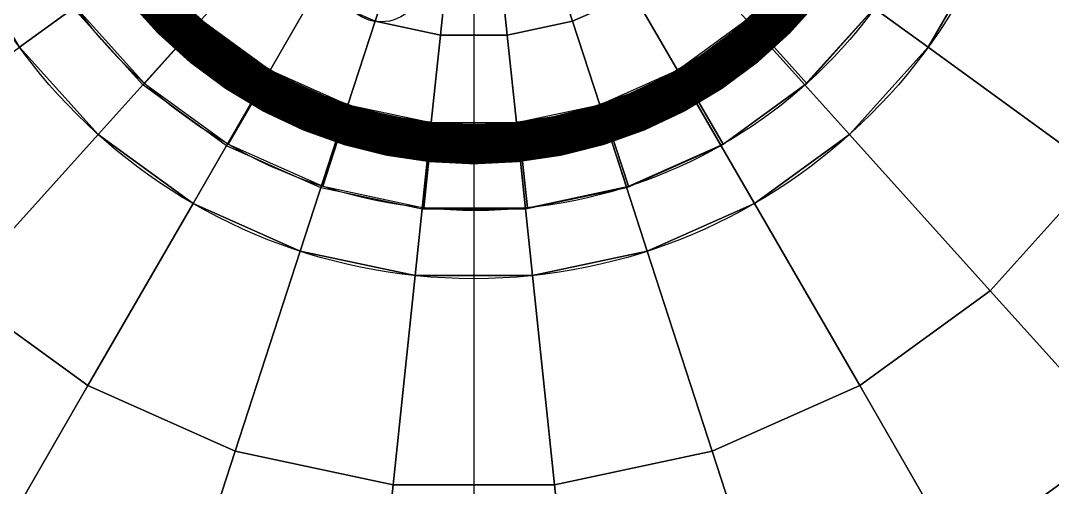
# Model space of a CAD drawing. Extents: x -180 to 300, y -124 to 240.
# Drawn here: x 57.13 to 64.8, y 47.69 to 51.16 of the extents above; entities that cross this region are included whole.
import ezdxf

# ---------------------------------------------------------------- set-up
doc = ezdxf.new("R2010")
doc.units = 0
doc.header["$MEASUREMENT"] = 0
for name, color, linetype in [('DOME', 254, 'CONTINUOUS'), ('GROUNDS', 3, 'CONTINUOUS'), ('STATUE', 130, 'CONTINUOUS'), ('TOP2', 130, 'CONTINUOUS')]:
    doc.layers.add(name, color=color, linetype=linetype)

msp = doc.modelspace()

# ---------------------------------------------------------------- linework, layer by layer
at = {"layer": 'DOME'}
for points, const_width, elevation in [([(60.18216490273075, 70.9275137303428, 437.2563035401743), (60.34235563532658, 70.92968857354123, 437.2563035401743)], 0.7, 29.25), ([(60.18216490273075, 70.9275137303428, 437.2563035401743), (60.34235563532658, 70.92968857354123, 437.2563035401743)], 0.4, 27.5), ([(60.18216490273075, 70.9275137303428, 437.2563035401743), (60.34235563532658, 70.92968857354123, 437.2563035401743)], 0.4, 17.5), ([(60.20962042373598, 69.41495561512389, 437.2563035401765), (60.35597341449205, 69.41694258903529, 437.2563035401765)], 0.4, 17.5), ([(70.0071018022947, 64.38077093328363, 39073.79658690718), (70.00822405755575, 64.37979763007108, 39073.79658690718)], 0.1, 38.3421), ([(60.49999999486207, 56.5929757728957, 13880708272.90031), (60.49999999577712, 56.5929757728957, 13880708272.90031)], 0.3, 59.99601416410027)]:
    msp.add_lwpolyline(points, format="xyb", dxfattribs=dict(at, const_width=const_width, elevation=elevation))
at = {"layer": 'DOME', "elevation": 27.5}
msp.add_lwpolyline([(60.18216490273075, 70.9275137303428, 437.2563035401743), (60.34235563532658, 70.92968857354123, 437.2563035401743)], format="xyb", dxfattribs=at)
at = {"layer": 'DOME', "color": 7, "const_width": 0.2, "elevation": 17.5}
msp.add_lwpolyline([(60.33361865954198, 62.58374167438758, 437.2563035401754), (60.41747582021188, 62.58488016831022, 437.2563035401754)], format="xyb", dxfattribs=at)
at = {"layer": 'DOME'}
for centre, radius in [((60.5, 53.41759084145917, 53.194), 4.175384931436525), ((60.51367791656236, 53.42876198335297, 59.99601416410027), 3.679696701557053), ((60.51367791656236, 53.42876198335297, 54.31150924433864), 3.679696701557053), ((60.5, 53.41759084145917, 53.194), 3.175384931436522), ((60.51367791656236, 53.42876198335297, 55.00001416410026), 3.057054854727591), ((59.81070329921689, 51.4583989113311, 55.2), 0.3060601501103731)]:
    msp.add_circle(centre, radius, dxfattribs=at)
at = {"layer": 'DOME', "linetype": 'Continuous'}
for points in [[(40.36820158207607, 43.71954211447081, 17.5), (80.63179841792393, 43.42939336505402, 17.5), (80.63179841792395, 63.11563956844752, 17.5), (40.36820158207608, 63.40578831786432, 17.5)], [(65.74366991567648, 51.08295857871062, 52.44094630249331), (64.31440393802319, 51.7193087908974, 53.19398583589973), (64.5841427528247, 52.54947950054921, 53.19398583589973), (66.11448048824474, 52.22419617331443, 52.44094630249331)], [(56.6855960619768, 51.7193087908974, 53.19398583589973), (57.59914151961939, 52.12604543397322, 53.19398583589973), (57.93105962678572, 51.55114640840904, 53.19398583589973), (57.12204263241078, 50.96336115611658, 53.19398583589973)], [(63.87795736758922, 50.96336115611655, 53.19398583589973), (63.06894037321426, 51.55114640840904, 53.19398583589973), (63.40085848038059, 52.12604543397319, 53.19398583589973), (64.31440393802319, 51.7193087908974, 53.19398583589973)], [(65.14368580587325, 50.0437556167974, 52.44094630249331), (63.87795736758922, 50.96336115611655, 53.19398583589973), (64.31440393802319, 51.7193087908974, 53.19398583589973), (65.74366991567648, 51.08295857871059, 52.44094630249331)], [(58.45443103138385, 51.14575634496787, 59.30750924433865), (58.03780231487045, 50.68304327837085, 59.99601416410027), (57.52306283429493, 51.2547193873747, 59.99601416410027), (58.02679066978897, 51.62069908240122, 59.30750924433865)], [(58.04046858635134, 51.63187022429501, 55.00001416410026), (57.5367407508573, 51.2658905292685, 54.31150924433864), (58.05148023143283, 50.69421442026465, 54.31150924433864), (58.46810894794623, 51.15692748686165, 55.00001416410026)], [(62.97320933021101, 51.62069908240122, 59.30750924433865), (63.47693716570506, 51.2547193873747, 59.99601416410027), (62.96219768512953, 50.68304327837086, 59.99601416410027), (62.54556896861613, 51.14575634496787, 59.30750924433865)], [(62.5592468851785, 51.15692748686165, 55.00001416410026), (62.9758756016919, 50.69421442026464, 54.31150924433864), (63.49061508226742, 51.2658905292685, 54.31150924433864), (62.98688724677338, 51.63187022429501, 55.00001416410026)], [(57.12204263241077, 50.96336115611658, 54.31150924433864), (57.93105962678572, 51.55114640840904, 54.31150924433864), (58.3752527554051, 51.05781996076323, 54.31150924433864), (57.70612214904624, 50.31467513528585, 54.31150924433864)], [(63.29387785095375, 50.31467513528582, 54.31150924433864), (62.6247472445949, 51.05781996076323, 54.31150924433864), (63.06894037321428, 51.55114640840904, 54.31150924433864), (63.8779573675892, 50.96336115611655, 54.31150924433864)], [(58.97147257263625, 50.77010367650259, 59.30750924433865), (58.66015164922152, 50.23088001968901, 59.99601416410027), (58.03780231487049, 50.68304327837086, 59.99601416410027), (58.45443103138389, 51.14575634496787, 59.30750924433865)], [(58.46810894794623, 51.15692748686165, 55.00001416410026), (58.05148023143283, 50.69421442026465, 54.31150924433864), (58.67382956578385, 50.2420511615828, 54.31150924433864), (58.98515048919859, 50.78127481839638, 55.00001416410026)], [(62.54556896861613, 51.14575634496788, 59.30750924433865), (62.96219768512952, 50.68304327837086, 59.99601416410027), (62.3398483507785, 50.23088001968902, 59.99601416410027), (62.02852742736376, 50.77010367650259, 59.30750924433865)], [(62.04220534392612, 50.78127481839638, 55.00001416410026), (62.35352626734085, 50.2420511615828, 54.31150924433864), (62.97587560169188, 50.69421442026465, 54.31150924433864), (62.55924688517848, 51.15692748686166, 55.00001416410026)], [(57.70612214904624, 50.31467513528582, 54.31150924433864), (58.3752527554051, 51.05781996076323, 54.31150924433864), (58.91230753428175, 50.66762682404084, 54.31150924433864), (58.41230753428174, 49.80160142025639, 54.31150924433864)], [(62.58769246571826, 49.80160142025639, 54.31150924433864), (62.08769246571826, 50.66762682404084, 54.31150924433864), (62.62474724459491, 51.05781996076323, 54.31150924433864), (63.29387785095376, 50.31467513528582, 54.31150924433864)], [(55.85631419412674, 50.04375561679743, 52.44094630249331), (57.12204263241077, 50.96336115611658, 53.19398583589973), (57.70612214904624, 50.31467513528585, 53.19398583589973), (56.65924965652337, 49.15200544365953, 52.44094630249331)], [(64.3407503434766, 49.15200544365953, 52.44094630249331), (63.29387785095375, 50.31467513528582, 53.19398583589973), (63.8779573675892, 50.96336115611655, 53.19398583589973), (65.14368580587325, 50.0437556167974, 52.44094630249331)], [(59.55531809715276, 50.5101589011988, 59.30750924433865), (59.36291118507345, 49.91799131545361, 59.99601416410027), (58.6601516492215, 50.23088001968902, 59.99601416410027), (58.97147257263624, 50.77010367650259, 59.30750924433865)], [(58.98515048919858, 50.78127481839639, 55.00001416410026), (58.67382956578385, 50.24205116158281, 54.31150924433864), (59.3765891016358, 49.92916245734742, 54.31150924433864), (59.56899601371511, 50.52133004309263, 55.00001416410026)], [(62.02852742736378, 50.77010367650259, 59.30750924433865), (62.33984835077851, 50.23088001968902, 59.99601416410027), (61.63708881492656, 49.91799131545363, 59.99601416410027), (61.44468190284725, 50.51015890119881, 59.30750924433865)], [(61.4583598194096, 50.52133004309261, 55.00001416410026), (61.65076673148891, 49.9291624573474, 54.31150924433864), (62.35352626734085, 50.2420511615828, 54.31150924433864), (62.04220534392612, 50.78127481839638, 55.00001416410026)], [(58.41230753428175, 49.80160142025642, 54.31150924433864), (58.91230753428175, 50.66762682404084, 54.31150924433864), (59.51875209250402, 50.39762031067104, 54.31150924433864), (59.20973509812906, 49.44656379437589, 54.31150924433864)], [(61.79026490187096, 49.44656379437586, 54.31150924433864), (61.481247907496, 50.39762031067102, 54.31150924433864), (62.08769246571826, 50.66762682404084, 54.31150924433864), (62.58769246571825, 49.80160142025639, 54.31150924433864)], [(60.1804507539104, 50.37728285309075, 59.30750924433865), (60.11536695849518, 49.75805190344631, 59.99601416410027), (59.36291118507344, 49.91799131545362, 59.99601416410027), (59.55531809715274, 50.5101589011988, 59.30750924433865)], [(59.56899601371511, 50.52133004309262, 55.00001416410026), (59.3765891016358, 49.9291624573474, 54.31150924433864), (60.12904487505755, 49.76922304534012, 54.31150924433864), (60.19412867047277, 50.38845399498456, 55.00001416410026)], [(61.44468190284724, 50.5101589011988, 59.30750924433865), (61.63708881492654, 49.91799131545361, 59.99601416410027), (60.8846330415048, 49.75805190344631, 59.99601416410027), (60.81954924608958, 50.37728285309074, 59.30750924433865)], [(60.83322716265195, 50.38845399498455, 55.00001416410026), (60.89831095806716, 49.76922304534011, 54.31150924433864), (61.65076673148891, 49.92916245734739, 54.31150924433864), (61.45835981940961, 50.5213300430926, 55.00001416410026)], [(59.20973509812904, 49.44656379437586, 54.31150924433864), (59.51875209250399, 50.39762031067102, 54.31150924433864), (60.16808189283368, 50.25960100092308, 54.31150924433864), (60.06355342956603, 49.2650791055548, 54.31150924433864)], [(60.81954924608959, 50.37728285309075, 59.30750924433865), (60.88463304150481, 49.75805190344631, 59.99601416410027), (60.11536695849519, 49.75805190344631, 59.99601416410027), (60.18045075391041, 50.37728285309075, 59.30750924433865)], [(60.19412867047276, 50.38845399498456, 55.00001416410026), (60.12904487505755, 49.76922304534011, 54.31150924433864), (60.89831095806716, 49.76922304534012, 54.31150924433864), (60.83322716265194, 50.38845399498456, 55.00001416410026)], [(60.93644657043397, 49.2650791055548, 54.31150924433864), (60.83191810716633, 50.25960100092306, 54.31150924433864), (61.48124790749603, 50.39762031067104, 54.31150924433864), (61.79026490187096, 49.44656379437589, 54.31150924433864)], [(56.6592496565234, 49.15200544365953, 52.44094630249331), (57.70612214904624, 50.31467513528582, 53.19398583589973), (58.41230753428174, 49.80160142025639, 53.19398583589973), (57.63004433889488, 48.44668182095518, 52.44094630249331)], [(60.06355342956604, 49.26507910555478, 54.31150924433864), (60.16808189283368, 50.25960100092306, 54.31150924433864), (60.83191810716635, 50.25960100092306, 54.31150924433864), (60.93644657043399, 49.26507910555478, 54.31150924433864)], [(63.36995566110512, 48.44668182095518, 52.44094630249331), (62.58769246571826, 49.80160142025639, 53.19398583589973), (63.29387785095376, 50.31467513528582, 53.19398583589973), (64.3407503434766, 49.1520054436595, 52.44094630249331)], [(65.32792115991012, 48.05564118065431, 51.52536422081665), (64.3407503434766, 49.15200544365953, 52.44094630249331), (65.14368580587325, 50.0437556167974, 52.44094630249331), (66.33723151915571, 49.1765938969792, 51.52536422081665)], [(57.6300443388949, 48.44668182095521, 52.44094630249331), (58.41230753428175, 49.80160142025642, 53.19398583589973), (59.20973509812906, 49.44656379437589, 53.19398583589973), (58.72626985523188, 47.95861077551481, 52.44094630249331)], [(62.27373014476812, 47.95861077551481, 52.44094630249331), (61.79026490187096, 49.44656379437586, 53.19398583589973), (62.58769246571825, 49.80160142025639, 53.19398583589973), (63.3699556611051, 48.44668182095518, 52.44094630249331)], [(58.72626985523186, 47.95861077551481, 52.44094630249331), (59.20973509812904, 49.44656379437586, 53.19398583589973), (60.06355342956603, 49.2650791055548, 53.19398583589973), (59.90001589019676, 47.70912335404884, 52.44094630249331)], [(61.09998410980324, 47.70912335404884, 52.44094630249331), (60.93644657043397, 49.2650791055548, 53.19398583589973), (61.79026490187096, 49.44656379437589, 53.19398583589973), (62.27373014476812, 47.95861077551479, 52.44094630249331)], [(59.90001589019677, 47.70912335404884, 52.44094630249331), (60.06355342956604, 49.26507910555478, 53.19398583589973), (60.93644657043399, 49.26507910555478, 53.19398583589973), (61.09998410980324, 47.70912335404884, 52.44094630249331)], [(55.67207884008987, 48.05564118065431, 51.52536422081665), (56.6592496565234, 49.15200544365953, 52.44094630249331), (57.63004433889488, 48.44668182095518, 52.44094630249331), (56.89239252095959, 47.16903139399571, 51.52536422081665)], [(64.10760747904042, 47.16903139399568, 51.52536422081665), (63.36995566110512, 48.44668182095518, 52.44094630249331), (64.3407503434766, 49.1520054436595, 52.44094630249331), (65.32792115991013, 48.05564118065431, 51.52536422081665)], [(56.8923925209596, 47.16903139399571, 51.52536422081665), (57.6300443388949, 48.44668182095521, 52.44094630249331), (58.72626985523188, 47.95861077551481, 52.44094630249331), (58.27037595988473, 46.55551363910615, 51.52536422081665)], [(62.7296240401153, 46.55551363910612, 51.52536422081665), (62.27373014476812, 47.95861077551481, 52.44094630249331), (63.3699556611051, 48.44668182095518, 52.44094630249331), (64.10760747904041, 47.16903139399571, 51.52536422081665)], [(64.79223576971418, 45.98322041024971, 50.45768084980404), (64.10760747904042, 47.16903139399568, 51.52536422081665), (65.32792115991013, 48.05564118065431, 51.52536422081665), (66.24413264644807, 47.03808523747503, 50.45768084980404)], [(58.2703759598847, 46.55551363910612, 51.52536422081665), (58.72626985523186, 47.95861077551481, 52.44094630249331), (59.90001589019676, 47.70912335404884, 52.44094630249331), (59.74580466828604, 46.2419015858591, 51.52536422081665)], [(61.25419533171397, 46.2419015858591, 51.52536422081665), (61.09998410980324, 47.70912335404884, 52.44094630249331), (62.27373014476812, 47.95861077551479, 52.44094630249331), (62.72962404011531, 46.55551363910615, 51.52536422081665)], [(59.74580466828604, 46.2419015858591, 51.52536422081665), (59.90001589019677, 47.70912335404884, 52.44094630249331), (61.09998410980324, 47.70912335404884, 52.44094630249331), (61.254195331714, 46.2419015858591, 51.52536422081665)]]:
    msp.add_3dface(points, dxfattribs=at)
at = {"layer": 'GROUNDS', "linetype": 'Continuous'}
msp.add_3dface([(-180, 240, -6), (-180, -120, -6), (300, -120, -6), (300, 240, -6)], dxfattribs=at)
at = {"layer": 'STATUE', "linetype": 'Continuous'}
for points in [[(59.76719813478932, 52.14834077903305, 62.09747329081529), (59.31143112106073, 51.35892915484119, 61.10771011902344), (59.76542403484517, 51.15679848669755, 61.10771011902344), (60.04710354028048, 52.02371886333546, 62.09747329081529)], [(60.95289645971952, 52.02371886333545, 62.09747329081529), (61.23457596515482, 51.15679848669753, 61.10771011902344), (61.68856887893926, 51.35892915484117, 61.10771011902344), (61.23280186521068, 52.14834077903303, 62.09747329081529)], [(60.04710354028048, 52.02371886333547, 62.09747329081529), (59.76542403484518, 51.15679848669755, 61.10771011902344), (60.25152144319344, 51.05347529294234, 61.10771011902344), (60.34680269429972, 51.96001584162173, 62.09747329081529)], [(60.65319730570028, 51.96001584162172, 62.09747329081529), (60.74847855680655, 51.05347529294232, 61.10771011902344), (61.23457596515482, 51.15679848669755, 61.10771011902344), (60.95289645971951, 52.02371886333545, 62.09747329081529)], [(60.34680269429972, 51.96001584162172, 62.09747329081529), (60.25152144319344, 51.05347529294233, 61.10771011902344), (60.74847855680656, 51.05347529294233, 61.10771011902344), (60.65319730570029, 51.96001584162172, 62.09747329081529)], [(58.9093843706722, 51.6510332172448, 61.10771011902344), (58.47286203630781, 51.16622604969726, 60.5), (58.98524492496087, 50.79395809046859, 60.5), (59.31143112106074, 51.35892915484119, 61.10771011902344)], [(61.68856887893926, 51.35892915484119, 61.10771011902344), (62.01475507503913, 50.79395809046859, 60.5), (62.52713796369218, 51.16622604969726, 60.5), (62.09061562932779, 51.65103321724481, 61.10771011902344)], [(59.31143112106073, 51.35892915484119, 61.10771011902344), (58.98524492496086, 50.79395809046859, 60.5), (59.56382987899441, 50.53635547204494, 60.5), (59.76542403484517, 51.15679848669755, 61.10771011902344)], [(61.23457596515482, 51.15679848669753, 61.10771011902344), (61.43617012100558, 50.53635547204492, 60.5), (62.01475507503913, 50.79395809046858, 60.5), (61.68856887893926, 51.35892915484117, 61.10771011902344)], [(59.76542403484518, 51.15679848669755, 61.10771011902344), (59.56382987899441, 50.53635547204493, 60.5), (60.18332995955856, 50.40467666496592, 60.5), (60.25152144319344, 51.05347529294234, 61.10771011902344)], [(60.74847855680655, 51.05347529294232, 61.10771011902344), (60.81667004044144, 50.4046766649659, 60.5), (61.43617012100557, 50.53635547204492, 60.5), (61.23457596515482, 51.15679848669755, 61.10771011902344)], [(60.25152144319344, 51.05347529294233, 61.10771011902344), (60.18332995955856, 50.40467666496591, 60.5), (60.81667004044144, 50.40467666496592, 60.5), (60.74847855680656, 51.05347529294233, 61.10771011902344)]]:
    msp.add_3dface(points, dxfattribs=at)
at = {"layer": 'TOP2', "linetype": 'Continuous'}
for points in [[(-54.99091876391377, 101.8544197817928, -6), (-54.99091876391377, -6.955460070287529, -6), (176.0221910834507, -6.955460070287529, -6), (176.0221910834507, 101.8544197817928, -6)], [(48.41759084145917, 32.2767736207285, 11.5), (48.41759084145917, 100.5824091585408, 11.5), (60.5, 100.5824091585408, 11.5), (60.5, 32.2767736207285, 11.5)], [(72.58240915854083, 32.2767736207285, 11.5), (72.58240915854083, 100.5824091585408, 11.5), (60.5, 100.5824091585408, 11.5), (60.5, 32.2767736207285, 11.5)]]:
    msp.add_3dface(points, dxfattribs=at)

doc.saveas('drawing.dxf')
